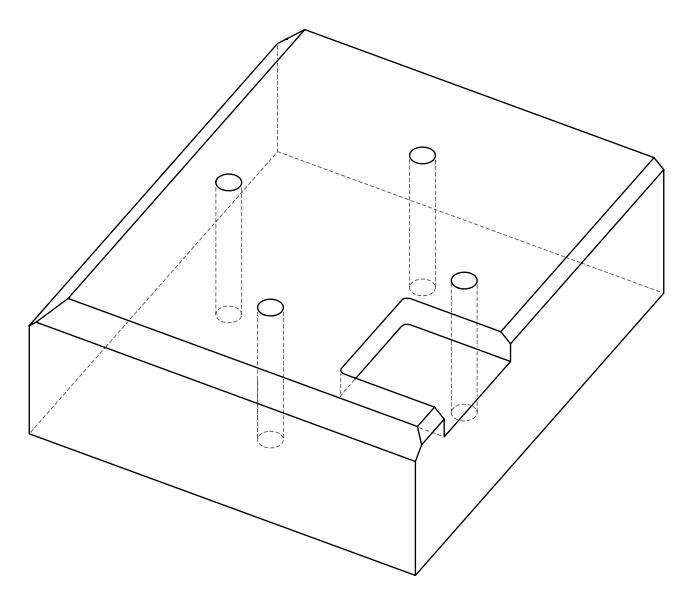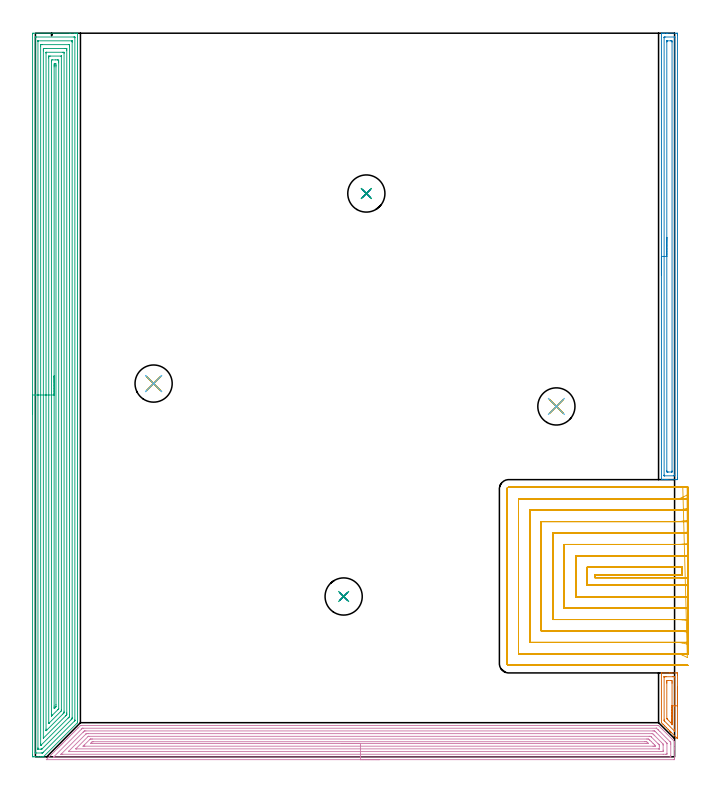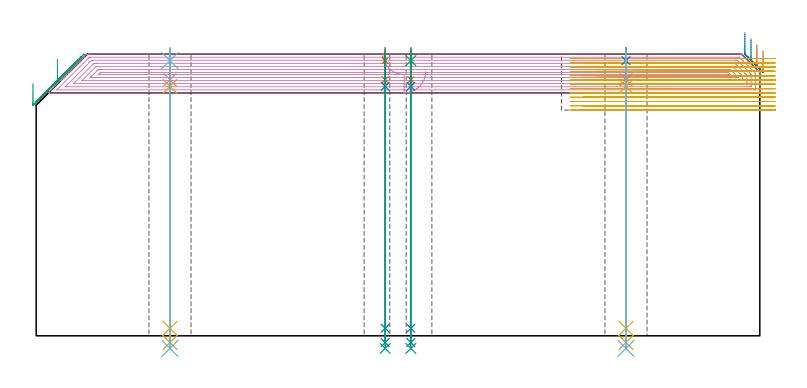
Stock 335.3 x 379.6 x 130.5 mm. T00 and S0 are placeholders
(PLAN: 21 operations, 14 tool changes, 121.2 min)
(1 AREA_MILL | FG_CHAMFER_SURFACE | UGT0205_001 | 0.97 min | 1581 mm3)
(2 AREA_MILL_1 | FG_CHAMFER_SURFACE_1 | UGT0205_001 | 5.85 min | 8441 mm3)
(3 AREA_MILL_2 | FG_CHAMFER_SURFACE_2 | UGT0205_001 | 27.13 min | 105675 mm3)
(4 AREA_MILL_3 | FG_CHAMFER_SURFACE_3 | UGT0205_001 | 18.1 min | 50548 mm3)
(5 MILL_SLOT | SLOT_PARTIAL_RECTANGULAR | NXT0201_009 | Follow Part, ap 2, ae 75% | 63.99 min | 240731 mm3)
(6 SPOT_DRILL | STEP1HOLE | NXT0321_9005460120000 | 0.05 min | 190 mm3)
(7 SPOT_DRILL_1 | STEP1HOLE_1 | NXT0321_9005460120000 | 0.05 min | 183 mm3)
(8 SPOT_DRILL_2 | STEP1HOLE_2 | NXT0321_9005460120000 | 0.05 min | 183 mm3)
(9 SPOT_DRILL_3 | STEP1HOLE_3 | NXT0321_9005460120000 | 0.05 min | 168 mm3)
(10 DRILL_BLIND_HOLE_INTO_CENTER | STEP1HOLE | UGT0301_198 | 0.06 min | 400 mm3)
(11 GUN_DRILL_THROUGH_HOLE | STEP1HOLE | UGT0307_003 | 0.63 min | 4594 mm3)
(12 SPADE_DRILL_TO_ENLARGE_THROUGH_HOLE | STEP1HOLE | UGT0306_010 | 0.55 min | 33762 mm3)
(13 DRILL_BLIND_HOLE_INTO_CENTER_1 | STEP1HOLE_1 | UGT0301_198 | 0.06 min | 384 mm3)
(14 GUN_DRILL_THROUGH_HOLE_1 | STEP1HOLE_1 | UGT0307_003 | 0.63 min | 4581 mm3)
(15 SPADE_DRILL_TO_ENLARGE_THROUGH_HOLE_1 | STEP1HOLE_1 | UGT0306_010 | 0.55 min | 33775 mm3)
(16 DRILL_BLIND_HOLE_INTO_CENTER_2 | STEP1HOLE_2 | UGT0301_198 | 0.06 min | 396 mm3)
(17 GUN_DRILL_THROUGH_HOLE_2 | STEP1HOLE_2 | UGT0307_003 | 0.63 min | 4570 mm3)
(18 SPADE_DRILL_TO_ENLARGE_THROUGH_HOLE_2 | STEP1HOLE_2 | UGT0306_010 | 0.55 min | 33777 mm3)
(19 DRILL_BLIND_HOLE_INTO_CENTER_3 | STEP1HOLE_3 | UGT0301_198 | 0.06 min | 402 mm3)
(20 GUN_DRILL_THROUGH_HOLE_3 | STEP1HOLE_3 | UGT0307_003 | 0.63 min | 4568 mm3)
(21 SPADE_DRILL_TO_ENLARGE_THROUGH_HOLE_3 | STEP1HOLE_3 | UGT0306_010 | 0.55 min | 33759 mm3)
(TOOL UGT0205_001 | Chamfer Mill 20 x 3 x 45 deg. | D20 FL50 Z2)
(TOOL NXT0201_009 | ENDMILL 8mm [2P460-0800-NA 1630] | D8 FL26 Z6)
(TOOL NXT0321_9005460120000 | NC Spot Drill, 142deg, 12mm, Carbide, Uncoated | D12 PA142 FL30 Z2)
(TOOL UGT0301_198 | Twist Drill 7.9 mm | D7.9 PA118 FL73 Z2)
(TOOL UGT0307_003 | Gun Drill 7 mm | D7 PA130 FL24 Z1)
(TOOL UGT0306_010 | Spade Drill 19.5mm | D19.5 PA132 FL10 Z2)
(OP 1 AREA_MILL)
G17 G21 G94 G90
T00 M6
G54
G17 G0 G90 X336.8 Y36.75 S1061 M3
G43 Z140.5 H0
Z132.1
G94 G1 Y36.712 Z131.229 F250.
Y36.598 Z130.364
Y36.409 Z129.512
Y36.147 Z128.68
Y35.813 Z127.874
Y35.41 Z127.1
Y34.942 Z126.364
Y34.41 Z125.672
Y33.821 Z125.029
Y33.178 Z124.44
Y32.486 Z123.909
Y31.75 Z123.44
Y30.976 Z123.037
Y30.17 Z122.703
Y29.338 Z122.441
Y28.486 Z122.252
Y27.622 Z122.138
Y26.75 Z122.1
X336.799 Y9.621 Z122.101
X336.796 Y9.564 Z122.102
X336.791 Y9.507 Z122.105
X336.622 Y9.678 Z122.278
X336.175 Y10.123 Z122.721
X336.031 Y10.267 Z122.866
X333.494 Y12.804 Z125.402
X333.383 Y12.916 Z125.516
X333.305 Y12.995 Z125.594
X333.196 Y13.102 Z125.7
X333.089 Y13.211 Z125.811
X333.004 Y13.296 Z125.896
X332.898 Y13.4 Z125.998
X332.795 Y13.505 Z126.105
X331.912 Y14.388 Z126.988
X331.029 Y15.271 Z127.871
X330.145 Y16.154 Z128.754
X329.262 Y17.037 Z129.637
X328.403 Y17.898 Z130.496
X328.402 Y17.902 Z130.497
X328.4 Y17.92 Z130.5
Y43.969
X328.406 Y43.991 Z130.492
X328.411 Y43.995 Z130.486
X328.489 Y44. Z130.41
X332.664 Z126.235
X333.494 Z125.399
X336.175 Z122.72
X336.652 Y43.998 Z122.243
X336.791 Y43.995 Z122.105
X336.796 Y43.527 Z122.104
X336.8 Y42.91 Z122.1
Y26.75
X335.386 Z123.514
Y14.285
X335.383 Y13.505 Z123.517
X335.382 Y13.406 Z123.518
X335.38 Y13.385 Z123.52
X335.321 Y13.435 Z123.579
X335.281 Y13.47 Z123.619
X329.947 Y18.803 Z128.953
X329.918 Y18.832 Z128.982
X329.867 Y18.89 Z129.033
X329.843 Y18.919 Z129.057
X329.821 Y18.968 Z129.079
X329.814 Y19.686 Z129.086
X329.815 Y41.761 Z129.085
Y41.863
X329.819 Y41.966 Z129.081
X329.821 Y41.988 Z129.079
X329.829 Y41.992 Z129.071
X329.858 Y41.996 Z129.042
X329.918 Y41.998 Z128.982
X330.57 Y42. Z128.33
X330.812 Z128.088
X334.388 Z124.512
X335.041 Y41.999 Z123.859
X335.281 Y41.993 Z123.619
X335.361 Y41.99 Z123.539
X335.379 Y41.98 Z123.521
X335.382 Y41.932 Z123.518
X335.384 Y41.864 Z123.516
X335.385 Y41.761 Z123.515
X335.386 Y41.658 Z123.514
Y26.75
X333.972 Z124.928
X333.971 Y17.449 Z124.929
X333.968 Y17.291 Z124.932
X333.965 Y17.251 Z124.935
X333.867 Y17.341 Z125.033
X333.715 Y17.487 Z125.185
X333.494 Y17.705 Z125.406
X333.279 Y17.92 Z125.621
X331.706 Y19.493 Z127.194
X331.514 Y19.686 Z127.386
X331.329 Y19.883 Z127.571
X331.235 Y19.986 Z127.665
X331.232 Y20.04 Z127.668
X331.229 Y20.157 Z127.671
X331.228 Y38.701 Z127.672
X331.229 Y39.112 Z127.671
X331.231 Y39.582 Z127.669
X331.235 Y39.995 Z127.665
X331.701 Y40. Z127.199
X333.489 Z125.411
X333.964 Y39.995 Z124.936
X333.969 Y39.525 Z124.931
X333.971 Y39.112 Z124.929
Y38.64
X333.972 Y26.75 Z124.928
Y25.878 Z124.967
Y25.014 Z125.08
Y24.162 Z125.269
Y23.33 Z125.532
Y22.524 Z125.865
Y21.75 Z126.268
Y21.014 Z126.737
Y20.322 Z127.268
Y19.679 Z127.857
Y19.09 Z128.501
Y18.558 Z129.193
Y18.09 Z129.928
Y17.687 Z130.702
Y17.353 Z131.508
Y17.091 Z132.34
Y16.902 Z133.192
Y16.788 Z134.057
Y16.75 Z134.928
G0 Z140.5
M5
M2
(OP 2 AREA_MILL_1)
G17 G21 G94 G90
T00 M6
G54
G17 G0 G90 X328.4 Y252.5 S1061 M3
G43 Z140.5 H0
G94 G1 Y252.538 Z139.628 F250.
Y252.652 Z138.763
Y252.841 Z137.912
Y253.103 Z137.08
Y253.437 Z136.274
Y253.84 Z135.5
Y254.308 Z134.764
Y254.84 Z134.072
Y255.429 Z133.429
Y256.072 Z132.84
Y256.764 Z132.308
Y257.5 Z131.84
Y258.274 Z131.437
Y259.08 Z131.103
Y259.912 Z130.841
Y260.763 Z130.652
Y261.628 Z130.538
Y262.5 Z130.5
Y379.438
X328.402 Y379.59 Z130.488
X328.462 Y379.593 Z130.43
X328.853 Y379.6 Z130.046
X329.27 Z129.63
X329.918 Z128.977
X331.137 Z127.76
X331.706 Z127.188
X336.175 Y379.599 Z122.722
X336.781 Y379.597 Z122.116
X336.792 Y379.593 Z122.106
X336.797 Y378.992 Z122.103
X336.8 Y378.368 Z122.1
Y146.277
X336.798 Y146.008 Z122.102
X336.792 Y145.407 Z122.106
X336.781 Y145.403 Z122.116
X336.175 Y145.4 Z122.722
X331.706 Z127.188
X331.137 Z127.76
X330.812 Z128.084
X330.243 Z128.653
X329.918 Z128.977
X328.853 Z130.046
X328.464 Y145.402 Z130.428
X328.43 Y145.405 Z130.461
X328.402 Y145.409 Z130.488
X328.4 Y145.562 Z130.5
Y262.5
X329.814 Z129.086
X329.815 Y377.206 Z129.085
X329.816 Y377.309 Z129.084
X329.819 Y377.414 Z129.081
X329.827 Y377.59 Z129.073
X329.918 Y377.592 Z128.982
X330.419 Y377.599 Z128.481
X335.281 Z123.619
X335.338 Y377.598 Z123.562
X335.371 Y377.594 Z123.529
X335.376 Y377.592 Z123.524
X335.379 Y377.577 Z123.521
X335.382 Y377.519 Z123.518
X335.385 Y377.311 Z123.515
X335.386 Y377.206 Z123.514
X335.385 Y147.794 Z123.515
X335.384 Y147.691 Z123.516
X335.381 Y147.585 Z123.519
X335.373 Y147.41 Z123.527
X335.281 Y147.408 Z123.619
X334.781 Y147.401 Z124.119
X329.918 Z128.982
X329.862 Y147.402 Z129.038
X329.829 Y147.406 Z129.071
X329.824 Y147.408 Z129.076
X329.821 Y147.423 Z129.079
X329.817 Y147.481 Z129.083
X329.815 Y147.689 Z129.085
X329.814 Y147.794 Z129.086
Y262.5
X331.228 Z127.672
X331.229 Y375.005 Z127.671
X331.23 Y375.421 Z127.67
X331.232 Y375.54 Z127.668
X331.235 Y375.59 Z127.665
X331.348 Y375.595 Z127.552
X331.527 Y375.6 Z127.373
X333.315 Z125.585
X333.494 Y375.597 Z125.406
X333.673 Y375.59 Z125.227
X333.965 Y375.571 Z124.935
X333.967 Y375.421 Z124.933
X333.971 Y374.945 Z124.929
X333.972 Y149.994 Z124.928
X333.97 Y149.579 Z124.93
X333.968 Y149.46 Z124.932
X333.965 Y149.41 Z124.935
X333.852 Y149.405 Z125.048
X333.673 Y149.4 Z125.227
X331.885 Z127.015
X331.706 Y149.403 Z127.194
X331.527 Y149.41 Z127.373
X331.235 Y149.429 Z127.665
X331.233 Y149.579 Z127.667
X331.229 Y150.055 Z127.671
X331.228 Y262.5 Z127.672
Y263.372 Z127.71
Y264.236 Z127.823
Y265.088 Z128.012
Y265.92 Z128.275
Y266.726 Z128.608
Y267.5 Z129.011
Y268.236 Z129.48
Y268.928 Z130.011
Y269.571 Z130.601
Y270.16 Z131.244
Y270.691 Z131.936
Y271.16 Z132.672
Y271.563 Z133.445
Y271.897 Z134.251
Y272.159 Z135.083
Y272.348 Z135.935
Y272.462 Z136.8
Y272.5 Z137.672
G0 Z140.5
M5
M2
(OP 3 AREA_MILL_2)
G17 G21 G94 G90
T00 M6
G54
G17 G0 G90 X-1.5 Y179.8 S1061 M3
G43 Z140.5 H0
Z116.9
G94 G1 Y179.838 Z116.028 F250.
Y179.952 Z115.164
Y180.141 Z114.312
Y180.403 Z113.48
Y180.737 Z112.674
Y181.14 Z111.9
Y181.609 Z111.164
Y182.14 Z110.472
Y182.729 Z109.829
Y183.372 Z109.24
Y184.064 Z108.708
Y184.8 Z108.24
Y185.574 Z107.837
Y186.38 Z107.503
Y187.212 Z107.241
Y188.064 Z107.052
Y188.928 Z106.938
Y189.8 Z106.9
Y378.967
X-1.497 Y379.238 Z106.902
X-1.492 Y379.59 Z106.906
X-1.135 Y379.6 Z107.262
X18.16 Z126.556
X20.58 Z128.975
X21.322 Z129.722
X21.581 Z129.98
X22.029 Y379.593 Z130.42
X22.097 Y379.59 Z130.489
X22.1 Y379.414 Z130.5
Y18.521
Y17.905 Z130.485
X21.944 Y17.743 Z130.342
X4.282 Y0.082 Z112.68
X4.2 Y0.01 Z112.595
X4.118 Y0. Z112.518
X4.043 Z112.442
X3.444 Z111.844
X2.702 Z111.097
X1.437 Z109.834
X0.02 Z108.416
X-1.105 Y0.002 Z107.292
X-1.491 Y0.007 Z106.906
X-1.493 Y0.013 Z106.903
X-1.499 Y0.633 Z106.901
X-1.5 Y1.259 Z106.9
Y189.8
X-0.086 Z108.314
X-0.085 Y377.283 Z108.315
X-0.083 Y377.39 Z108.317
X-0.078 Y377.59 Z108.322
X0.02 Y377.592 Z108.42
X0.494 Y377.599 Z108.894
X20.159 Y377.6 Z128.559
X20.58 Y377.596 Z128.98
X20.64 Y377.594 Z129.04
X20.671 Y377.591 Z129.071
X20.679 Y377.495 Z129.079
X20.684 Y377.284 Z129.084
X20.685 Y377.178 Z129.085
X20.686 Y19.31 Z129.086
X20.685 Y19.204 Z129.085
X20.68 Y18.993 Z129.08
X20.678 Y18.939 Z129.078
X20.669 Y18.927 Z129.069
X20.644 Y18.897 Z129.044
X20.58 Y18.83 Z128.98
X4.172 Y2.422 Z112.572
X3.882 Y2.135 Z112.282
X3.785 Y2.043 Z112.185
X3.751 Y2.012 Z112.151
X3.701 Y2.008 Z112.101
X3.596 Y2.005 Z111.996
X3.123 Y2. Z111.523
X0.441 Z108.841
X0.02 Y2.004 Z108.42
X-0.04 Y2.006 Z108.36
X-0.071 Y2.009 Z108.329
X-0.079 Y2.105 Z108.321
X-0.084 Y2.316 Z108.316
X-0.085 Y2.422 Z108.315
X-0.086 Y189.8 Z108.314
X1.328 Z109.728
X1.329 Y375.39 Z109.729
X1.33 Y375.509 Z109.73
X1.333 Y375.568 Z109.733
X1.335 Y375.589 Z109.735
X1.387 Y375.593 Z109.787
X1.598 Y375.599 Z109.998
X19.003 Z127.403
X19.143 Y375.596 Z127.543
X19.254 Y375.59 Z127.654
X19.266 Y375.584 Z127.666
X19.268 Y375.576 Z127.668
X19.27 Y375.549 Z127.67
X19.271 Y375.39 Z127.671
X19.272 Y374.91 Z127.672
X19.271 Y20.725 Z127.671
X19.268 Y20.31 Z127.668
X19.265 Y20.071 Z127.665
X19.253 Y19.964 Z127.653
X19.197 Y19.905 Z127.597
X18.792 Y19.492 Z127.192
X18.754 Y19.453 Z127.154
X3.511 Y4.21 Z111.911
X3.347 Y4.054 Z111.747
X3.316 Y4.027 Z111.716
X3.262 Y4.01 Z111.662
X3.122 Y4.005 Z111.522
X2.912 Y4. Z111.312
X1.597 Y4.001 Z109.997
X1.457 Y4.004 Z109.857
X1.346 Y4.01 Z109.746
X1.334 Y4.016 Z109.734
X1.332 Y4.024 Z109.732
X1.33 Y4.051 Z109.73
X1.329 Y4.21 Z109.729
X1.328 Y4.69 Z109.728
Y189.8
X2.743 Z111.143
Y372.706
X2.747 Y373.555 Z111.147
X2.749 Y373.581 Z111.149
X2.76 Y373.59 Z111.16
X2.814 Y373.594 Z111.214
X2.926 Y373.598 Z111.326
X3.149 Y373.599 Z111.549
X3.596 Y373.6 Z111.996
X17.451 Y373.599 Z125.851
X17.674 Y373.598 Z126.074
X17.786 Y373.594 Z126.186
X17.84 Y373.59 Z126.24
X17.851 Y373.582 Z126.251
X17.857 Y372.706 Z126.257
Y22.14
X17.855 Y21.247 Z126.255
X17.854 Y21.204 Z126.254
X17.839 Y20.999 Z126.239
X17.703 Y20.858 Z126.103
X17.528 Y20.68 Z125.928
X17.161 Y20.31 Z125.561
X3.223 Y6.372 Z111.623
X3.084 Y6.236 Z111.484
X2.93 Y6.087 Z111.33
X2.871 Y6.031 Z111.271
X2.813 Y6.01 Z111.213
X2.759 Y6.008 Z111.159
X2.751 Y6.009 Z111.151
X2.748 Y6.032 Z111.148
X2.746 Y6.089 Z111.146
X2.743 Y6.853 Z111.143
Y189.8
X4.157 Z112.557
Y370.356
X4.158 Y370.918 Z112.558
X4.16 Y371.247 Z112.56
X4.164 Y371.574 Z112.564
X4.49 Y371.59 Z112.89
X4.704 Y371.597 Z113.104
X5.383 Y371.6 Z113.783
X5.595 Z113.995
X15.428 Z123.828
X16.11 Y371.598 Z124.51
X16.326 Y371.597 Z124.726
X16.418 Y371.59 Z124.818
X16.436 Y371.562 Z124.836
X16.438 Y371.484 Z124.838
X16.442 Y370.918 Z124.842
X16.443 Y370.585 Z124.843
Y22.993
X16.442 Y22.661 Z124.842
X16.437 Y22.099 Z124.837
X16.436 Y22.061 Z124.836
X16.417 Y22.028 Z124.817
X16.368 Y21.973 Z124.768
X16.304 Y21.905 Z124.704
X16.11 Y21.709 Z124.51
X15.858 Y21.456 Z124.258
X4.234 Y9.833 Z112.634
X4.21 Y9.81 Z112.61
X4.181 Y9.786 Z112.581
X4.164 Y9.774 Z112.564
X4.162 Y9.798 Z112.562
X4.159 Y9.852 Z112.559
X4.157 Y9.909 Z112.557
Y189.8
X5.571 Z113.971
Y369.129
X5.574 Y369.482 Z113.974
X5.576 Y369.569 Z113.976
X5.577 Y369.584 Z113.977
X5.594 Y369.59 Z113.994
X5.649 Y369.594 Z114.049
X5.807 Y369.599 Z114.207
X14.323 Y369.6 Z122.723
X14.747 Y369.598 Z123.147
X14.97 Y369.593 Z123.37
X15.017 Y369.59 Z123.417
X15.022 Y369.508 Z123.422
X15.027 Y369.319 Z123.427
X15.028 Y369.129 Z123.428
Y23.887
X15.024 Y23.186 Z123.424
X15.022 Y23.092 Z123.422
X14.935 Y22.993 Z123.335
X14.632 Y22.683 Z123.032
X14.323 Y22.37 Z122.723
X14.187 Y22.234 Z122.587
X6.001 Y14.049 Z114.401
X5.827 Y13.88 Z114.227
X5.686 Y13.746 Z114.086
X5.578 Y13.66 Z113.978
X5.574 Y13.858 Z113.974
X5.572 Y14.049 Z113.972
X5.571 Y14.527 Z113.971
Y189.8
X6.985 Z115.385
Y366.632
X6.987 Y367.34 Z115.387
X6.989 Y367.522 Z115.389
X6.992 Y367.579 Z115.392
X7.042 Y367.59 Z115.442
X7.171 Y367.594 Z115.571
X7.806 Y367.6 Z116.206
X13.429 Z121.829
X13.515 Y367.598 Z121.915
X13.584 Y367.594 Z121.984
X13.602 Y367.591 Z122.002
X13.608 Y367.576 Z122.008
X13.611 Y367.526 Z122.011
X13.614 Y367.34 Z122.014
Y24.782
X13.613 Y24.598 Z122.013
X13.608 Y24.41 Z122.008
X13.593 Y24.102 Z121.993
X13.39 Y23.887 Z121.79
X7.065 Y17.563 Z115.465
X7.042 Y17.543 Z115.442
X7.007 Y17.516 Z115.407
X6.991 Y17.509 Z115.391
X6.99 Y17.531 Z115.39
X6.987 Y17.627 Z115.387
X6.986 Y17.709 Z115.386
X6.985 Y17.813 Z115.385
Y189.8
X8.4 Z116.8
Y364.657
X8.403 Y365.213 Z116.803
X8.407 Y365.551 Z116.807
X8.913 Y365.598 Z117.313
X10.698 Y365.6 Z119.098
X11.593 Y365.599 Z119.993
X11.641 Y365.596 Z120.041
X12.193 Y365.551 Z120.593
X12.199 Y364.993 Z120.599
X12.2 Y364.657 Z120.6
Y364.097
Y25.396
X12.199 Y25.256 Z120.599
X12.197 Y25.187 Z120.597
X12.194 Y25.156 Z120.594
X12.179 Y25.138 Z120.579
X11.835 Y24.782 Z120.235
X11.738 Y24.685 Z120.138
X8.959 Y21.906 Z117.359
X8.608 Y21.556 Z117.008
X8.506 Y21.458 Z116.906
X8.439 Y21.398 Z116.839
X8.406 Y21.376 Z116.806
X8.403 Y21.439 Z116.803
X8.401 Y21.551 Z116.801
X8.4 Y21.764 Z116.8
Y22.099
Y189.8
X9.814 Z118.214
Y361.973
X9.815 Y362.868 Z118.215
X9.816 Y362.905 Z118.216
X9.853 Y363.59 Z118.253
X10.02 Y363.595 Z118.42
X10.747 Y363.59 Z119.147
X10.784 Y362.868 Z119.184
X10.785 Y362.83 Z119.185
X10.786 Y361.973 Z119.186
Y27.426
X10.784 Y26.571 Z119.184
X10.782 Y26.535 Z119.182
X10.747 Y26.155 Z119.147
X10.511 Y25.913 Z118.911
X10.278 Y25.676 Z118.678
X10.064 Y25.465 Z118.464
X9.853 Y25.261 Z118.253
X9.818 Y25.676 Z118.218
X9.816 Y25.713 Z118.216
X9.814 Y26.61 Z118.214
Y189.8
Y190.672 Z118.252
Y191.537 Z118.366
Y192.388 Z118.554
Y193.22 Z118.817
Y194.026 Z119.151
Y194.8 Z119.553
Y195.536 Z120.022
Y196.228 Z120.553
Y196.871 Z121.143
Y197.461 Z121.786
Y197.992 Z122.478
Y198.46 Z123.214
Y198.863 Z123.988
Y199.197 Z124.794
Y199.459 Z125.626
Y199.648 Z126.477
Y199.762 Z127.342
Y199.8 Z128.214
G0 Z140.5
M5
M2
(OP 4 AREA_MILL_3)
G17 G21 G94 G90
T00 M6
G54
G17 G0 G90 X180.5 Y-1.5 S1061 M3
G43 Z140.5 H0
Z122.6
G94 G1 X180.462 Z121.729 F250.
X180.348 Z120.864
X180.159 Z120.012
X179.897 Z119.18
X179.563 Z118.374
X179.16 Z117.6
X178.691 Z116.864
X178.16 Z116.172
X177.571 Z115.529
X176.928 Z114.94
X176.236 Z114.409
X175.5 Z113.94
X174.726 Z113.537
X173.92 Z113.203
X173.088 Z112.941
X172.236 Z112.752
X171.372 Z112.638
X170.5 Z112.6
X5.858 Y-1.499 Z112.601
X5.818 Y-1.498 Z112.602
X5.714 Y-1.491 Z112.605
X5.784 Y-1.418 Z112.68
X5.858 Y-1.341 Z112.757
X6.946 Y-0.253 Z113.846
X8.089 Y0.889 Z114.989
X8.981 Y1.782 Z115.881
X9.874 Y2.674 Z116.774
X11.545 Y4.346 Z118.444
X11.658 Y4.46 Z118.556
X12.004 Y4.804 Z118.904
X12.201 Y5.002 Z119.101
X12.432 Y5.233 Z119.331
X12.551 Y5.353 Z119.449
X12.914 Y5.714 Z119.813
X13.077 Y5.877 Z119.977
X13.319 Y6.12 Z120.218
X13.443 Y6.245 Z120.341
X13.823 Y6.623 Z120.723
X13.953 Y6.753 Z120.853
X14.5 Y7.302 Z121.397
X14.782 Y7.582 Z121.682
X14.829 Y7.629 Z121.729
X15.386 Y8.189 Z122.284
X15.674 Y8.474 Z122.574
X16.273 Y9.076 Z123.171
X16.566 Y9.367 Z123.467
X17.16 Y9.962 Z124.058
X17.456 Y10.256 Z124.356
X18.047 Y10.849 Z124.945
X18.371 Y11.171 Z125.271
X18.934 Y11.736 Z125.832
X19.281 Y12.081 Z126.181
X19.821 Y12.623 Z126.719
X20.191 Y12.991 Z127.091
X20.708 Y13.51 Z127.606
X21.3 Y14.101 Z128.2
X21.475 Y14.276 Z128.373
X21.595 Y14.396 Z128.493
X22.187 Y14.987 Z129.087
X22.367 Y15.168 Z129.266
X22.481 Y15.283 Z129.38
X23.523 Y16.323 Z130.422
X23.605 Y16.4 Z130.483
X24.152 Z130.5
X326.664
X326.895 Y16.399 Z130.484
X326.955 Y16.346 Z130.443
X335.291 Y8.01 Z122.106
X335.299 Y7.998 Z122.094
X335.3 Y7.893 Z121.993
Y7.783 Z121.883
Y6.748 Z120.847
Y6.12 Z120.216
Y4.919 Z119.016
Y4.346 Z118.441
Y3.746 Z117.841
Y-0.688 Z113.409
X335.297 Y-0.974 Z113.123
X335.292 Y-1.491 Z112.606
X335.219 Y-1.494 Z112.603
X334.696 Y-1.5 Z112.6
X170.5
Y-0.086 Z114.014
X9.874
X9.655 Y-0.079 Z114.021
X9.588 Y-0.072 Z114.028
X9.603 Y-0.052 Z114.048
X9.626 Y-0.026 Z114.074
X9.718 Y0.068 Z114.168
X9.811 Y0.162 Z114.262
X24.152 Y14.501 Z128.601
X24.398 Y14.743 Z128.843
X24.618 Y14.956 Z129.056
X24.658 Y14.979 Z129.079
X24.71 Y14.981 Z129.081
X24.821 Y14.984 Z129.084
X25.044 Y14.986 Z129.086
X325.772 Y14.985 Z129.085
X325.775
X326.664 Y14.181 Z128.281
X326.747 Y14.101 Z128.201
X327.557 Y13.294 Z127.394
X332.941 Y7.908 Z122.008
X332.955 Y7.893 Z121.993
X333.29 Y7.517 Z121.617
X333.296 Y7.007 Z121.107
X333.299 Y6.621 Z120.721
Y0.414 Z114.514
X333.293 Y0.026 Z114.126
X333.29 Y-0.078 Z114.022
X333.244 Y-0.08 Z114.02
X333.134 Y-0.083 Z114.017
X332.911 Y-0.086 Z114.014
X170.5
Y1.328 Z115.428
X14.336 Y1.329 Z115.429
X13.802 Y1.33 Z115.43
X13.457 Y1.333 Z115.433
X13.443 Y1.336 Z115.436
Y1.338 Z115.438
Y1.343 Z115.443
X25.044 Y12.945 Z127.045
X25.179 Y13.08 Z127.18
X25.315 Y13.214 Z127.314
X25.628 Y13.52 Z127.62
X25.673 Y13.562 Z127.662
X25.757 Y13.565 Z127.665
X25.936 Y13.568 Z127.668
X26.469 Y13.571 Z127.671
X323.987
X324.522 Y13.57 Z127.67
X324.699 Y13.567 Z127.667
X324.785 Y13.565 Z127.665
X324.88 Y13.492 Z127.592
X325.175 Y13.214 Z127.314
X325.772 Y12.627 Z126.727
X330.507 Y7.893 Z121.993
X331.126 Y7.272 Z121.372
X331.254 Y7.137 Z121.237
X331.284 Y7.104 Z121.204
X331.291 Y7.064 Z121.164
X331.295 Y7.007 Z121.107
X331.299 Y6.835 Z120.935
Y1.686 Z115.786
X331.297 Y1.516 Z115.616
X331.29 Y1.347 Z115.447
X331.126 Y1.336 Z115.436
X330.591 Y1.331 Z115.431
X329.341 Y1.329 Z115.429
X170.5 Y1.328 Z115.428
Y2.743 Z116.843
X17.734
X17.383 Y2.747 Z116.847
X17.326 Y2.75 Z116.85
X17.312 Y2.752 Z116.852
X17.323 Y2.766 Z116.866
X17.38 Y2.829 Z116.929
X17.449 Y2.9 Z117.
X17.512 Y2.963 Z117.063
X26.408 Y11.859 Z125.959
X26.55 Y11.998 Z126.098
X26.665 Y12.108 Z126.208
X26.701 Y12.141 Z126.241
X26.741 Y12.15 Z126.25
X26.829 Y12.153 Z126.253
X27.001 Y12.156 Z126.256
X27.721 Y12.157 Z126.257
X27.892
X323.266
X323.627 Y12.155 Z126.255
X323.716 Y12.153 Z126.253
X323.759 Y12.15 Z126.25
X323.805 Y12.135 Z126.235
X323.987 Y11.96 Z126.06
X324.51 Y11.44 Z125.54
X324.88 Y11.072 Z125.172
X328.449 Y7.502 Z121.602
X328.943 Y7.007 Z121.107
X329.104 Y6.841 Z120.941
X329.231 Y6.709 Z120.809
X329.29 Y6.635 Z120.735
X329.3 Y6.12 Z120.22
Y3.501 Z117.601
X329.299 Y3.037 Z117.137
X329.296 Y2.826 Z116.926
X329.293 Y2.773 Z116.873
X329.29 Y2.752 Z116.852
X329.272 Y2.75 Z116.85
X329.167 Y2.746 Z116.846
X328.449 Y2.743 Z116.843
X328.278
X170.5
Y4.157 Z118.257
X21.665
X21.475 Y4.158 Z118.258
X21.284 Y4.161 Z118.261
X21.176 Y4.164 Z118.264
X21.283 Y4.28 Z118.38
X21.346 Y4.346 Z118.446
X27.637 Y10.637 Z124.737
X27.721 Y10.717 Z124.817
X27.748 Y10.736 Z124.836
X27.766 Y10.739 Z124.839
X27.809 Y10.741 Z124.841
X27.897 Y10.743 Z124.843
X28.072
X322.012
X322.203 Y10.742 Z124.842
X322.393 Y10.739 Z124.839
X322.758 Y10.732 Z124.832
X322.944 Y10.554 Z124.654
X323.095 Y10.406 Z124.506
X326.664 Y6.837 Z120.937
X327.022 Y6.476 Z120.576
X327.198 Y6.296 Z120.396
X327.283 Y6.207 Z120.307
X327.29 Y6.12 Z120.22
X327.299 Y5.49 Z119.59
Y4.346 Z118.446
X327.297 Y4.189 Z118.289
X327.294 Y4.17 Z118.27
X327.292 Y4.165 Z118.265
X327.273 Y4.163 Z118.263
X327.173 Y4.159 Z118.259
X327.046 Y4.157 Z118.257
X326.855
X170.5
Y5.571 Z119.671
X25.936
X25.595 Y5.572 Z119.672
X25.077 Y5.577 Z119.677
X25.044 Y5.578 Z119.678
Y5.588 Z119.688
Y5.594 Z119.694
X25.307 Y5.859 Z119.959
X25.567 Y6.12 Z120.22
X28.421 Y8.972 Z123.072
X28.613 Y9.16 Z123.26
X28.789 Y9.322 Z123.422
X28.958 Y9.325 Z123.425
X29.506 Y9.328 Z123.428
X29.846 Y9.329 Z123.429
X320.759 Y9.328 Z123.428
X321.31 Y9.325 Z123.425
X321.657 Y9.322 Z123.422
X322.203 Y8.844 Z122.944
X322.27 Y8.78 Z122.88
X323.095 Y7.957 Z122.057
X323.987 Y7.065 Z121.165
X324.88 Y6.171 Z120.271
X324.927 Y6.12 Z120.22
X325.29 Y5.712 Z119.812
X325.284 Y5.578 Z119.678
X325.156 Y5.576 Z119.676
X324.88 Y5.573 Z119.673
X324.539 Y5.572 Z119.672
X323.987 Y5.571 Z119.671
X170.5
Y6.985 Z121.085
X29.527 Y6.986 Z121.086
X29.506
X28.916 Y7.007 Z121.107
X29.207 Y7.304 Z121.404
X29.506 Y7.607 Z121.707
X29.651 Y7.749 Z121.849
X29.803 Y7.893 Z121.993
X30.378 Y7.914 Z122.014
X30.398
X319.504 Y7.915 Z122.015
X320.397 Y7.914 Z122.014
X320.418 Y7.913 Z122.013
X320.697 Y7.893 Z121.993
X321.31 Y7.287 Z121.387
X321.584 Y7.007 Z121.107
X321.33 Y6.987 Z121.087
X321.31 Y6.986 Z121.086
X320.439 Y6.985 Z121.085
X170.5
X169.628 Z121.123
X168.763 Z121.237
X167.912 Z121.426
X167.08 Z121.688
X166.274 Z122.022
X165.5 Z122.425
X164.764 Z122.894
X164.072 Z123.425
X163.429 Z124.014
X162.84 Z124.657
X162.308 Z125.35
X161.84 Z126.085
X161.437 Z126.859
X161.103 Z127.665
X160.841 Z128.497
X160.652 Z129.349
X160.538 Z130.214
X160.5 Z131.085
G0 Z140.5
M5
M2
(OP 5 MILL_SLOT)
G17 G21 G94 G90
T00 M6
G54
G17 G0 G90 X342.295 Y93.754 S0 M3
G43 Z140.5 H1
Z128.508
G94 G1 X339.3 Y93.925 F250.
G3 X336.676 Y94. R46. F500.
G1 X293.4
Y95.4
X336.606
G3 X339.3 Y95.479 R46.
G1 Y99.486
G2 X336.606 Y99.4 R42.
G1 X289.4
Y90.
X336.676
G2 X339.3 Y89.918 R42.
G1 X342.294 Y89.731 F250.
X342.292 Y105.725
X339.3 Y105.501
G2 X336.606 Y105.4 R36. F500.
G1 X283.4
Y84.
X336.676
G2 X339.3 Y83.904 R36.
G1 X342.292 Y83.686 F250.
X342.288 Y111.791
X339.3 Y111.521
G2 X336.606 Y111.4 R30. F500.
G1 X277.4
Y78.
X336.676
G2 X339.3 Y77.885 R30.
G1 X342.288 Y77.623 F250.
X342.281 Y117.888
X339.3 Y117.552
G2 X336.606 Y117.4 R24. F500.
G1 X271.4
Y72.
X336.676
G2 X339.3 Y71.856 R24.
G1 X342.282 Y71.528 F250.
X342.266 Y124.052
X339.3 Y123.603
G2 X336.606 Y123.4 R18. F500.
G1 X265.4
Y66.
X336.676
G2 X339.3 Y65.808 R18.
G1 X342.268 Y65.37 F250.
X342.223 Y130.38
X339.3 Y129.706
G2 X336.606 Y129.4 R12. F500.
G1 X259.4
Y60.
X336.676
G2 X339.3 Y59.71 R12.
G1 X342.227 Y59.054 F250.
X341.981 Y137.386
X339.3 Y136.039
G2 X336.606 Y135.4 R6. F500.
G1 X253.4
Y54.
X336.676
G2 X339.3 Y53.396 R6.
G1 X341.998 Y52.084 F250.
X339.606 Y141.4
X336.606
X248.3 F500.
G3 X247.4 Y140.5 R0.9
G1 Y48.9
G3 X248.3 Y48. R0.9
G1 X336.676
X339.676 F250.
G0 X342.3 Y93.973 Z126.515
G1 X339.3 Y93.998
G3 X338.905 Y94. R46. F500.
G1 X293.4
Y95.4
X338.9
G3 X339.3 Y95.402 R46.
G1 Y99.402
G2 X338.9 Y99.4 R42.
G1 X289.4
Y90.
X338.905
G2 X339.3 Y89.998 R42.
G1 X342.3 Y89.97 F250.
Y105.436
X339.3 Y105.402
G2 X338.9 Y105.4 R36. F500.
G1 X283.4
Y84.
X338.905
G2 X339.3 Y83.998 R36.
G1 X342.3 Y83.965 F250.
Y111.443
X339.3 Y111.403
G2 X338.9 Y111.4 R30. F500.
G1 X277.4
Y78.
X338.905
G2 X339.3 Y77.997 R30.
G1 X342.3 Y77.958 F250.
Y117.453
X339.3 Y117.403
G2 X338.9 Y117.4 R24. F500.
G1 X271.4
Y72.
X338.905
G2 X339.3 Y71.997 R24.
G1 X342.3 Y71.947 F250.
X342.299 Y123.471
X339.3 Y123.404
G2 X338.9 Y123.4 R18. F500.
G1 X265.4
Y66.
X338.905
G2 X339.3 Y65.996 R18.
G1 X342.299 Y65.93 F250.
X342.298 Y129.507
X339.3 Y129.407
G2 X338.9 Y129.4 R12. F500.
G1 X259.4
Y60.
X338.905
G2 X339.3 Y59.994 R12.
G1 X342.298 Y59.895 F250.
X342.293 Y135.614
X339.3 Y135.413
G2 X338.9 Y135.4 R6. F500.
G1 X253.4
Y54.
X338.905
G2 X339.3 Y53.987 R6.
G1 X342.293 Y53.79 F250.
X341.9 Y141.4
X338.9
X248.3 F500.
G3 X247.4 Y140.5 R0.9
G1 Y48.9
G3 X248.3 Y48. R0.9
G1 X338.905
X341.905 F250.
G0 X342.3 Y94. Z124.523
G1 X339.3
X293.4 F500.
Y95.4
X339.3
Y99.4
X289.4
Y90.
X339.3
X342.3 F250.
Y105.4
X339.3
X283.4 F500.
Y84.
X339.3
X342.3 F250.
Y111.4
X339.3
X277.4 F500.
Y78.
X339.3
X342.3 F250.
Y117.4
X339.3
X271.4 F500.
Y72.
X339.3
X342.3 F250.
Y123.4
X339.3
X265.4 F500.
Y66.
X339.3
X342.3 F250.
Y129.4
X339.3
X259.4 F500.
Y60.
X339.3
X342.3 F250.
Y135.4
X339.3
X253.4 F500.
Y54.
X339.3
X342.3 F250.
Y141.4
X339.3
X248.3 F500.
G3 X247.4 Y140.5 R0.9
G1 Y48.9
G3 X248.3 Y48. R0.9
G1 X339.3
X342.3 F250.
G0 Y94. Z122.531
G1 X339.3
X293.4 F500.
Y95.4
X339.3
Y99.4
X289.4
Y90.
X339.3
X342.3 F250.
Y105.4
X339.3
X283.4 F500.
Y84.
X339.3
X342.3 F250.
Y111.4
X339.3
X277.4 F500.
Y78.
X339.3
X342.3 F250.
Y117.4
X339.3
X271.4 F500.
Y72.
X339.3
X342.3 F250.
Y123.4
X339.3
X265.4 F500.
Y66.
X339.3
X342.3 F250.
Y129.4
X339.3
X259.4 F500.
Y60.
X339.3
X342.3 F250.
Y135.4
X339.3
X253.4 F500.
Y54.
X339.3
X342.3 F250.
Y141.4
X339.3
X248.3 F500.
G3 X247.4 Y140.5 R0.9
G1 Y48.9
G3 X248.3 Y48. R0.9
G1 X339.3
X342.3 F250.
G0 Y94. Z120.538
G1 X339.3
X293.4 F500.
Y95.4
X339.3
Y99.4
X289.4
Y90.
X339.3
X342.3 F250.
Y105.4
X339.3
X283.4 F500.
Y84.
X339.3
X342.3 F250.
Y111.4
X339.3
X277.4 F500.
Y78.
X339.3
X342.3 F250.
Y117.4
X339.3
X271.4 F500.
Y72.
X339.3
X342.3 F250.
Y123.4
X339.3
X265.4 F500.
Y66.
X339.3
X342.3 F250.
Y129.4
X339.3
X259.4 F500.
Y60.
X339.3
X342.3 F250.
Y135.4
X339.3
X253.4 F500.
Y54.
X339.3
X342.3 F250.
Y141.4
X339.3
X248.3 F500.
G3 X247.4 Y140.5 R0.9
G1 Y48.9
G3 X248.3 Y48. R0.9
G1 X339.3
X342.3 F250.
G0 Y94. Z118.546
G1 X339.3
X293.4 F500.
Y95.4
X339.3
Y99.4
X289.4
Y90.
X339.3
X342.3 F250.
Y105.4
X339.3
X283.4 F500.
Y84.
X339.3
X342.3 F250.
Y111.4
X339.3
X277.4 F500.
Y78.
X339.3
X342.3 F250.
Y117.4
X339.3
X271.4 F500.
Y72.
X339.3
X342.3 F250.
Y123.4
X339.3
X265.4 F500.
Y66.
X339.3
X342.3 F250.
Y129.4
X339.3
X259.4 F500.
Y60.
X339.3
X342.3 F250.
Y135.4
X339.3
X253.4 F500.
Y54.
X339.3
X342.3 F250.
Y141.4
X339.3
X248.3 F500.
G3 X247.4 Y140.5 R0.9
G1 Y48.9
G3 X248.3 Y48. R0.9
G1 X339.3
X342.3 F250.
G0 Y94. Z116.554
G1 X339.3
X293.4 F500.
Y95.4
X339.3
Y99.4
X289.4
Y90.
X339.3
X342.3 F250.
Y105.4
X339.3
X283.4 F500.
Y84.
X339.3
X342.3 F250.
Y111.4
X339.3
X277.4 F500.
Y78.
X339.3
X342.3 F250.
Y117.4
X339.3
X271.4 F500.
Y72.
X339.3
X342.3 F250.
Y123.4
X339.3
X265.4 F500.
Y66.
X339.3
X342.3 F250.
Y129.4
X339.3
X259.4 F500.
Y60.
X339.3
X342.3 F250.
Y135.4
X339.3
X253.4 F500.
Y54.
X339.3
X342.3 F250.
Y141.4
X339.3
X248.3 F500.
G3 X247.4 Y140.5 R0.9
G1 Y48.9
G3 X248.3 Y48. R0.9
G1 X339.3
X342.3 F250.
G0 Y94. Z114.562
G1 X339.3
X293.4 F500.
Y95.4
X339.3
Y99.4
X289.4
Y90.
X339.3
X342.3 F250.
Y105.4
X339.3
X283.4 F500.
Y84.
X339.3
X342.3 F250.
Y111.4
X339.3
X277.4 F500.
Y78.
X339.3
X342.3 F250.
Y117.4
X339.3
X271.4 F500.
Y72.
X339.3
X342.3 F250.
Y123.4
X339.3
X265.4 F500.
Y66.
X339.3
X342.3 F250.
Y129.4
X339.3
X259.4 F500.
Y60.
X339.3
X342.3 F250.
Y135.4
X339.3
X253.4 F500.
Y54.
X339.3
X342.3 F250.
Y141.4
X339.3
X248.3 F500.
G3 X247.4 Y140.5 R0.9
G1 Y48.9
G3 X248.3 Y48. R0.9
G1 X339.3
X342.3 F250.
G0 Y94. Z112.569
G1 X339.3
X293.4 F500.
Y95.4
X339.3
Y99.4
X289.4
Y90.
X339.3
X342.3 F250.
Y105.4
X339.3
X283.4 F500.
Y84.
X339.3
X342.3 F250.
Y111.4
X339.3
X277.4 F500.
Y78.
X339.3
X342.3 F250.
Y117.4
X339.3
X271.4 F500.
Y72.
X339.3
X342.3 F250.
Y123.4
X339.3
X265.4 F500.
Y66.
X339.3
X342.3 F250.
Y129.4
X339.3
X259.4 F500.
Y60.
X339.3
X342.3 F250.
Y135.4
X339.3
X253.4 F500.
Y54.
X339.3
X342.3 F250.
Y141.4
X339.3
X248.3 F500.
G3 X247.4 Y140.5 R0.9
G1 Y48.9
G3 X248.3 Y48. R0.9
G1 X339.3
X342.3 F250.
G0 Y94. Z110.577
G1 X339.3
X293.4 F500.
Y95.4
X339.3
Y99.4
X289.4
Y90.
X339.3
X342.3 F250.
Y105.4
X339.3
X283.4 F500.
Y84.
X339.3
X342.3 F250.
Y111.4
X339.3
X277.4 F500.
Y78.
X339.3
X342.3 F250.
Y117.4
X339.3
X271.4 F500.
Y72.
X339.3
X342.3 F250.
Y123.4
X339.3
X265.4 F500.
Y66.
X339.3
X342.3 F250.
Y129.4
X339.3
X259.4 F500.
Y60.
X339.3
X342.3 F250.
Y135.4
X339.3
X253.4 F500.
Y54.
X339.3
X342.3 F250.
Y141.4
X339.3
X248.3 F500.
G3 X247.4 Y140.5 R0.9
G1 Y48.9
G3 X248.3 Y48. R0.9
G1 X339.3
X342.3 F250.
G0 Y94. Z108.585
G1 X339.3
X293.4 F500.
Y95.4
X339.3
Y99.4
X289.4
Y90.
X339.3
X342.3 F250.
Y105.4
X339.3
X283.4 F500.
Y84.
X339.3
X342.3 F250.
Y111.4
X339.3
X277.4 F500.
Y78.
X339.3
X342.3 F250.
Y117.4
X339.3
X271.4 F500.
Y72.
X339.3
X342.3 F250.
Y123.4
X339.3
X265.4 F500.
Y66.
X339.3
X342.3 F250.
Y129.4
X339.3
X259.4 F500.
Y60.
X339.3
X342.3 F250.
Y135.4
X339.3
X253.4 F500.
Y54.
X339.3
X342.3 F250.
Y141.4
X339.3
X248.3 F500.
G3 X247.4 Y140.5 R0.9
G1 Y48.9
G3 X248.3 Y48. R0.9
G1 X339.3
X342.3 F250.
G0 Y94. Z106.592
G1 X339.3
X293.4 F500.
Y95.4
X339.3
Y99.4
X289.4
Y90.
X339.3
X342.3 F250.
Y105.4
X339.3
X283.4 F500.
Y84.
X339.3
X342.3 F250.
Y111.4
X339.3
X277.4 F500.
Y78.
X339.3
X342.3 F250.
Y117.4
X339.3
X271.4 F500.
Y72.
X339.3
X342.3 F250.
Y123.4
X339.3
X265.4 F500.
Y66.
X339.3
X342.3 F250.
Y129.4
X339.3
X259.4 F500.
Y60.
X339.3
X342.3 F250.
Y135.4
X339.3
X253.4 F500.
Y54.
X339.3
X342.3 F250.
Y141.4
X339.3
X248.3 F500.
G3 X247.4 Y140.5 R0.9
G1 Y48.9
G3 X248.3 Y48. R0.9
G1 X339.3
X342.3 F250.
G0 Y94. Z104.6
G1 X339.3
X293.4 F500.
Y95.4
X339.3
Y99.4
X289.4
Y90.
X339.3
X342.3 F250.
Y105.4
X339.3
X283.4 F500.
Y84.
X339.3
X342.3 F250.
Y111.4
X339.3
X277.4 F500.
Y78.
X339.3
X342.3 F250.
Y117.4
X339.3
X271.4 F500.
Y72.
X339.3
X342.3 F250.
Y123.4
X339.3
X265.4 F500.
Y66.
X339.3
X342.3 F250.
Y129.4
X339.3
X259.4 F500.
Y60.
X339.3
X342.3 F250.
Y135.4
X339.3
X253.4 F500.
Y54.
X339.3
X342.3 F250.
Y141.4
X339.3
X248.3 F500.
G3 X247.4 Y140.5 R0.9
G1 Y48.9
G3 X248.3 Y48. R0.9
G1 X339.3
X342.3 F250.
G0 Z140.5
M5
M2
(OP 6 SPOT_DRILL)
G17 G21 G94 G90
T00 M6
G54
G17 G0 G90 X62. Y195.8 S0 M3
G43 Z140.5 H0
G94 G81 G98 Z127.5 F250. R133.5
G80
M5
M2
(OP 7 SPOT_DRILL_1)
G17 G21 G94 G90
T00 M6
G54
G17 G0 G90 X161.7 Y84.1 S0 M3
G43 Z140.5 H0
G94 G81 G98 Z127.5 F250. R133.5
G80
M5
M2
(OP 8 SPOT_DRILL_2)
G17 G21 G94 G90
T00 M6
G54
G17 G0 G90 X273.3 Y183.8 S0 M3
G43 Z140.5 H0
G94 G81 G98 Z127.5 F250. R133.5
G80
M5
M2
(OP 9 SPOT_DRILL_3)
G17 G21 G94 G90
T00 M6
G54
G17 G0 G90 X173.6 Y295.5 S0 M3
G43 Z140.5 H0
G94 G81 G98 Z127.5 F250. R133.5
G80
M5
M2
(OP 10 DRILL_BLIND_HOLE_INTO_CENTER)
G17 G21 G94 G90
T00 M6
G54
G17 G0 G90 X62. Y195.8 S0 M3
G43 Z140.5 H0
G94 G81 G98 Z118.65 F250. R132.5
G80
M5
M2
(OP 11 GUN_DRILL_THROUGH_HOLE)
G17 G21 G94 G90
T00 M6
G54
G17 G0 G90 X62. Y195.8 M8
G43 Z140.5 H0
Z130.991
S716 M3
G94 G1 Z115.621 F125. M26
G4 X.084
Z3.5 F250.
G4 X.084
Z-3.132 F125.
G4 X.084
M5
M9
G0 Z130.991
Z140.5
M2
(OP 12 SPADE_DRILL_TO_ENLARGE_THROUGH_HOLE)
G17 G21 G94 G90
T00 M6
G54
G17 G0 G90 X62. Y195.8 S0 M3
G43 Z140.5 H0
G94 G73 G98 Z-5.841 F250. Q19.477 R132.5
G80
M5
M2
(OP 13 DRILL_BLIND_HOLE_INTO_CENTER_1)
G17 G21 G94 G90
T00 M6
G54
G17 G0 G90 X161.7 Y84.1 S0 M3
G43 Z140.5 H0
G94 G81 G98 Z118.65 F250. R132.5
G80
M5
M2
(OP 14 GUN_DRILL_THROUGH_HOLE_1)
G17 G21 G94 G90
T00 M6
G54
G17 G0 G90 X161.7 Y84.1 M8
G43 Z140.5 H0
Z130.991
S716 M3
G94 G1 Z115.621 F125. M26
G4 X.084
Z3.5 F250.
G4 X.084
Z-3.132 F125.
G4 X.084
M5
M9
G0 Z130.991
Z140.5
M2
(OP 15 SPADE_DRILL_TO_ENLARGE_THROUGH_HOLE_1)
G17 G21 G94 G90
T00 M6
G54
G17 G0 G90 X161.7 Y84.1 S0 M3
G43 Z140.5 H0
G94 G73 G98 Z-5.841 F250. Q19.477 R132.5
G80
M5
M2
(OP 16 DRILL_BLIND_HOLE_INTO_CENTER_2)
G17 G21 G94 G90
T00 M6
G54
G17 G0 G90 X273.3 Y183.8 S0 M3
G43 Z140.5 H0
G94 G81 G98 Z118.65 F250. R132.5
G80
M5
M2
(OP 17 GUN_DRILL_THROUGH_HOLE_2)
G17 G21 G94 G90
T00 M6
G54
G17 G0 G90 X273.3 Y183.8 M8
G43 Z140.5 H0
Z130.991
S716 M3
G94 G1 Z115.621 F125. M26
G4 X.084
Z3.5 F250.
G4 X.084
Z-3.132 F125.
G4 X.084
M5
M9
G0 Z130.991
Z140.5
M2
(OP 18 SPADE_DRILL_TO_ENLARGE_THROUGH_HOLE_2)
G17 G21 G94 G90
T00 M6
G54
G17 G0 G90 X273.3 Y183.8 S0 M3
G43 Z140.5 H0
G94 G73 G98 Z-5.841 F250. Q19.477 R132.5
G80
M5
M2
(OP 19 DRILL_BLIND_HOLE_INTO_CENTER_3)
G17 G21 G94 G90
T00 M6
G54
G17 G0 G90 X173.6 Y295.5 S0 M3
G43 Z140.5 H0
G94 G81 G98 Z118.65 F250. R132.5
G80
M5
M2
(OP 20 GUN_DRILL_THROUGH_HOLE_3)
G17 G21 G94 G90
T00 M6
G54
G17 G0 G90 X173.6 Y295.5 M8
G43 Z140.5 H0
Z130.991
S716 M3
G94 G1 Z115.621 F125. M26
G4 X.084
Z3.5 F250.
G4 X.084
Z-3.132 F125.
G4 X.084
M5
M9
G0 Z130.991
Z140.5
M2
(OP 21 SPADE_DRILL_TO_ENLARGE_THROUGH_HOLE_3)
G17 G21 G94 G90
T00 M6
G54
G17 G0 G90 X173.6 Y295.5 S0 M3
G43 Z140.5 H0
G94 G73 G98 Z-5.841 F250. Q19.477 R132.5
G80
M5
M2
